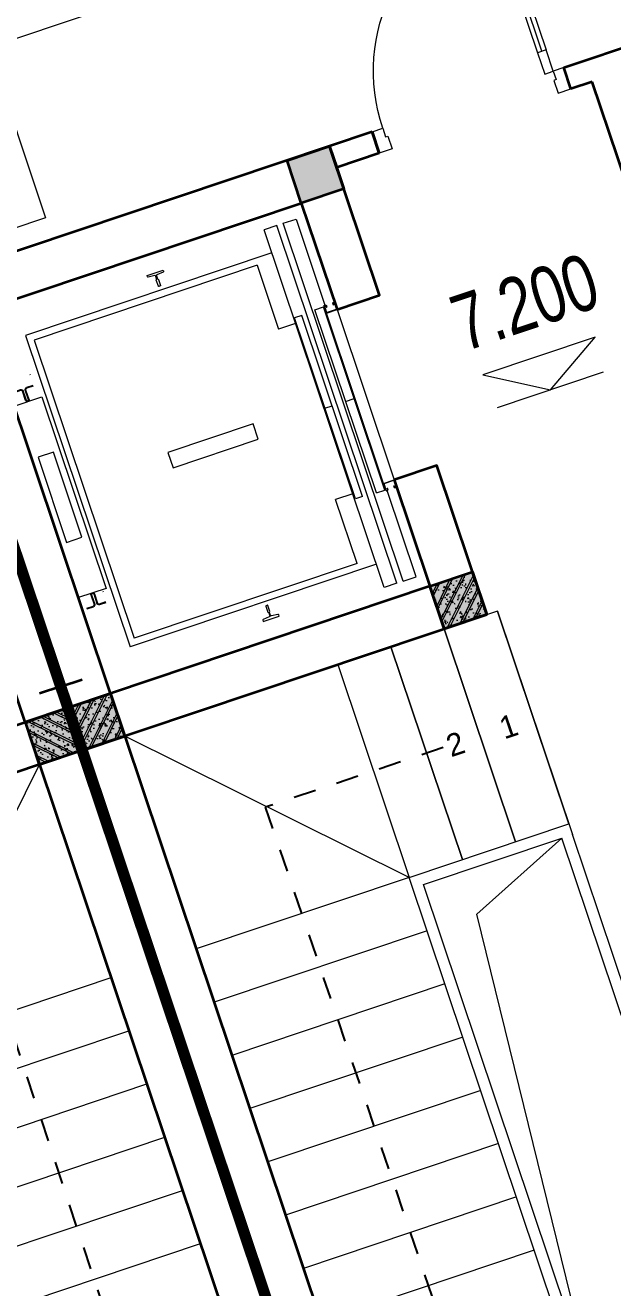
# Model space of a CAD drawing. Header units: metres. Extents: x 568332 to 569219, y 2065964 to 2066430.
# Drawn here: x 568536.01 to 568538.62, y 2066227.56 to 2066233.18 of the extents above; entities that cross this region are included whole.
import ezdxf

# ---------------------------------------------------------------- set-up
doc = ezdxf.new("R2010")
doc.units = ezdxf.units.M
for name, pattern in [('$AUDIT_BAD_LTYPE2', [0]), ('DASHDOT2', [0.5, 0.25, -0.125, 0, -0.125]), ('HIDDEN', [0.375, 0.25, -0.125])]:
    doc.linetypes.add(name, pattern=pattern)
doc.layers.get('0').update_dxf_attribs({"linetype": 'CONTINUOUS'})
for name, color, linetype, lineweight in [('-CONCRETE', 1, 'CONTINUOUS', 35), ('-DIM', 9, 'CONTINUOUS', 13), ('-DOOR', 137, 'CONTINUOUS', 9), ('-FURNITURE', 46, 'CONTINUOUS', 9), ('-HATCH', 8, 'CONTINUOUS', 5), ('-KH', 143, 'CONTINUOUS', 13), ('-LINE1', 7, 'CONTINUOUS', 18), ('-LINE2', 252, 'CONTINUOUS', 9), ('-STEEL1', 1, 'CONTINUOUS', 35), ('-TEXT', 7, 'CONTINUOUS', 15), ('-WALL', 4, 'CONTINUOUS', 35)]:
    doc.layers.add(name, color=color, linetype=linetype, lineweight=lineweight)
doc.layers.add('1-NETMANH', color=8, linetype='CONTINUOUS')
doc.styles.add('1', font='arial.ttf')
doc.styles.add('vnavanth', font='', dxfattribs={"width": 0.8})
doc.styles.get('vnavanth').set_extended_font_data('.VnAvantH')

# ---------------------------------------------------------------- blocks, each defined once
blk = doc.blocks.new('X-5M-DH-2-CORE$0$A$C75E80C28')
at = {"layer": '-LINE2', "linetype": 'Continuous', "ltscale": 2}
for p, q in [((-510.0000099998433, -21.5000000000291), (-510.0000099998579, -50.60000000000582)), ((-506.8000099998899, -21.5000000000291), (-510.0000099998433, -21.5000000000291)), ((-506.8000099998899, -21.5000000000291), (-506.8000099999044, -50.60000000000582)), ((506.8000100001227, -21.5), (510.0000100000761, -21.5)), ((506.8000100001227, -21.5), (506.8000100001082, -50.59999999997672)), ((510.0000100000761, -21.5), (510.0000100000616, -50.59999999997672)), ((-510.0000099998579, -108.5000000000291), (-510.0000099998433, -79.39999999999418)), ((-506.8000099999044, -108.5000000000291), (-506.8000099998899, -79.39999999999418)), ((-456.2000100000296, -56.79999999998836), (-500.6000099999364, -56.80000000001746)), ((-456.2000100000441, -60), (-500.600009999951, -60.0000000000291)), ((-456.2000100000296, -70), (-500.6000099999364, -70.0000000000291)), ((-456.2000100000296, -73.19999999995343), (-500.6000099999364, -73.19999999998254)), ((-453.2000100000441, -63), (-453.2000100000296, -67)), ((-450.0000099998579, -63), (-450.0000099998433, -67)), ((450.0000100000616, -63), (450.0000100000761, -67)), ((453.200010000015, -63), (453.2000100000296, -67)), ((456.2000100000296, -56.79999999998836), (500.6000100000529, -56.79999999998836)), ((456.200010000015, -60), (500.6000100000383, -60)), ((456.2000100000296, -70), (500.6000100000529, -70)), ((456.2000100000296, -73.19999999995343), (500.6000100000529, -73.19999999995343)), ((506.8000100001227, -108.5), (506.8000100001227, -79.39999999996508)), ((510.0000100000761, -108.5), (510.0000100000761, -79.39999999996508)), ((-731.0000002632733, -148.9999999649008), (730.9999997367267, -148.9999999649299)), ((-731.0000002698944, -1304.999999934109), (-731.0000002632733, -148.9999999649008)), ((-556.8000102631631, -112.4999999912397), (-560.0000102631166, -112.4999999912397)), ((456.800009736864, -112.4999999912397), (460.0000097368174, -112.4999999912397)), ((730.9999997301056, -1304.999999934109), (730.9999997367267, -148.9999999649299)), ((-700.0000002632733, -178.9999999649008), (699.9999997367267, -178.9999999649299)), ((-700.0000002699089, -1224.999999934109), (-700.0000002632733, -178.9999999649008)), ((699.9999997300911, -1224.999999934109), (699.9999997367267, -178.9999999649299)), ((-700.0000002699089, -1224.999999934109), (-400.0000002699089, -1224.999999934138)), ((-400.0000002698944, -1304.999999934138), (-400.0000002699089, -1224.999999934138)), ((699.9999997300911, -1224.999999934109), (399.9999997300911, -1224.999999934109)), ((399.9999997301056, -1304.999999934109), (399.9999997300911, -1224.999999934109)), ((839.9999997301056, -1304.999999934109), (-840.0000002698944, -1304.999999934109)), ((-840.0000002698944, -1364.999999934109), (-840.0000002698944, -1304.999999934109)), ((424.9999997301056, -1308.999999934109), (-425.0000002698944, -1308.999999934109)), ((-425.0000002699089, -1342.999999934109), (-425.0000002698944, -1308.999999934109)), ((424.9999997300911, -1342.999999934109), (-425.0000002699089, -1342.999999934109)), ((-2.6989437174052e-07, -1308.999999934109), (-2.699089236557484e-07, -1342.999999934109)), ((424.9999997300911, -1342.999999934109), (424.9999997301056, -1308.999999934109)), ((839.9999997301056, -1364.999999934109), (839.9999997301056, -1304.999999934109)), ((839.9999997301056, -1364.999999934109), (-840.0000002698944, -1364.999999934109)), ((839.9999997301056, -1394.999999934109), (-840.0000002698944, -1394.999999934109)), ((-840.0000002698944, -1394.999999934109), (-840.0000002698944, -1454.999999934109)), ((839.9999997301056, -1394.999999934109), (839.9999997301056, -1454.999999934109)), ((-840.0000002698944, -1454.999999934109), (-435.0000002698944, -1454.999999934109)), ((-435.0000002698944, -1449.999999934109), (-435.0000002699089, -1459.999999934109)), ((-435.0000002698944, -1449.999999934109), (-400.0000002698944, -1449.999999934138)), ((-435.0000002699089, -1459.999999934109), (-425.0000002699089, -1459.999999934109)), ((-433.4000002698012, -1451.599999934086), (-433.4000002698012, -1458.399999934074)), ((-433.4000002698012, -1451.599999934086), (-401.6000002697547, -1451.599999934086)), ((-433.4000002698012, -1458.399999934074), (-425.0000002698944, -1458.399999934074)), ((429.9999997300911, -1405.999999934138), (-430.0000002699089, -1405.999999934109)), ((-430.0000002699089, -1405.999999934109), (-430.0000002698944, -1445.999999934109)), ((429.9999997301056, -1445.999999934138), (-430.0000002698944, -1445.999999934109)), ((-425.0000002698944, -1458.399999934074), (-425.0000002699089, -1459.999999934109)), ((-401.6000002697547, -1451.599999934086), (-401.6000002697256, -1498.399999934074)), ((399.9999997301056, -1449.999999934109), (-400.0000002698944, -1449.999999934138)), ((-400.0000002698944, -1449.999999934138), (-400.0000002698653, -1499.999999934138)), ((-2.699089236557484e-07, -1405.999999934109), (-2.6989437174052e-07, -1445.999999934109)), ((399.9999997301056, -1449.999999934109), (399.9999997301347, -1499.999999934109)), ((434.9999997301056, -1449.999999934109), (399.9999997301056, -1449.999999934109)), ((401.5999997301988, -1451.599999934086), (401.5999997302279, -1498.399999934074)), ((433.3999997302453, -1451.599999934086), (401.5999997301988, -1451.599999934086)), ((433.3999997302453, -1458.399999934074), (424.9999997301056, -1458.399999934074)), ((424.9999997301056, -1458.399999934074), (424.9999997301056, -1459.999999934109)), ((434.9999997301056, -1459.999999934109), (424.9999997301056, -1459.999999934109)), ((429.9999997300911, -1405.999999934138), (429.9999997301056, -1445.999999934138)), ((433.3999997302453, -1451.599999934086), (433.3999997302453, -1458.399999934074)), ((434.9999997301056, -1449.999999934109), (434.9999997301056, -1459.999999934109)), ((839.9999997301056, -1454.999999934109), (434.9999997301056, -1454.999999934109)), ((-435.0000002698653, -1489.999999934109), (-435.0000002698653, -1499.999999934109)), ((-435.0000002698653, -1489.999999934109), (-425.0000002698653, -1489.999999934109)), ((-435.0000002698653, -1499.999999934109), (-400.0000002698653, -1499.999999934138)), ((-433.4000002697721, -1491.599999934086), (-433.4000002697721, -1498.399999934074)), ((-433.4000002697721, -1491.599999934086), (-425.0000002698653, -1491.599999934086)), ((-433.4000002697721, -1498.399999934074), (-401.6000002697256, -1498.399999934074)), ((-425.0000002698653, -1489.999999934109), (-425.0000002698653, -1491.599999934086)), ((434.9999997301347, -1499.999999934109), (399.9999997301347, -1499.999999934109)), ((433.3999997302744, -1498.399999934074), (401.5999997302279, -1498.399999934074)), ((424.9999997301347, -1489.999999934109), (424.9999997301347, -1491.599999934086)), ((434.9999997301347, -1489.999999934109), (424.9999997301347, -1489.999999934109)), ((433.3999997302744, -1491.599999934086), (424.9999997301347, -1491.599999934086)), ((433.3999997302744, -1491.599999934086), (433.3999997302744, -1498.399999934074)), ((434.9999997301347, -1489.999999934109), (434.9999997301347, -1499.999999934109))]:
    blk.add_line(p, q, dxfattribs=at)
for points in [[(-450.0000000000146, 0), (-450, -130), (450, -130), (449.9999999999854, 0)], [(-200, -29), (200.0000000001164, -29), (200.0000000001164, -101), (-200, -101)], [(-36.0000002632587, -583.9999999649008), (35.9999997367413, -583.9999999649008), (35.99999973675585, -983.9999999649008), (-36.00000026324415, -983.9999999649008)]]:
    blk.add_lwpolyline(points, close=True, dxfattribs=at)
for points in [[(-780.0000002632587, -788.9999999649008), (-751.0000002632587, -788.9999999649299, 0.414213562373095), (-750.0000002632733, -787.9999999649008), (-750.0000002632587, -783.9999999649008), (-750.0000002632587, -779.9999999649008, 0.414213562373095), (-751.0000002632733, -778.9999999649299), (-780.0000002632733, -778.9999999649881, -0.2569775838576673), (-784.1207396915852, -781.9399999648449), (-797.9000002631656, -781.939999964874, -0.414213562373095), (-800.9000002631656, -778.939999964874), (-804.0000002632587, -749.4999999649008, 0.414213562373095), (-807.0000002632587, -746.4999999649008), (-812.0000002632587, -746.4999999649008), (-812.0000002632587, -783.9999999649008), (-812.0000002632587, -821.4999999649008), (-807.0000002632587, -821.4999999649008, 0.414213562373095), (-804.0000002632587, -818.4999999649008), (-800.9000002631656, -789.0599999648693, -0.414213562373095), (-797.9000002631656, -786.0599999648693), (-784.1207396915852, -786.0599999648402, -0.2569775838576673), (-780.0000002632587, -788.9999999647553)], [(779.9999997367413, -788.9999999649299), (750.9999997367413, -788.9999999649008, -0.414213562373095), (749.9999997367267, -787.9999999649299), (749.9999997367413, -783.9999999649299), (749.9999997367413, -779.9999999649299, -0.414213562373095), (750.9999997367267, -778.9999999649008), (779.9999997368432, -778.9999999650172, 0.2569775838576673), (784.1207391653006, -781.939999964874), (797.899999736881, -781.9399999648449, 0.414213562373095), (800.899999736881, -778.9399999648449), (803.9999997367413, -749.4999999649008, -0.414213562373095), (806.9999997367413, -746.4999999649008), (811.9999997367413, -746.4999999649008), (811.9999997367413, -783.9999999649008), (811.9999997367413, -821.4999999649008), (806.9999997367413, -821.4999999649008, -0.414213562373095), (803.9999997367413, -818.4999999649008), (800.899999736881, -789.0599999648402, 0.414213562373095), (797.899999736881, -786.0599999648402), (784.1207391653006, -786.0599999648693, 0.2569775838576672), (779.9999997368577, -788.9999999647844)]]:
    blk.add_lwpolyline(points, format="xyb", dxfattribs=at)
for centre, radius, start, end in [((-500.600009999951, -50.60000000000582), 9.400000000001475, 180, 270), ((-500.600009999951, -50.60000000000582), 6.200000000004374, 180, 270), ((500.6000100000383, -50.59999999997672), 6.200000000004374, 270, 0), ((500.6000100000383, -50.59999999997672), 9.400000000001475, 270, 0), ((-500.6000099999364, -79.39999999999418), 9.399999999997844, 90, 180), ((-500.6000099999364, -79.39999999999418), 6.19999999999734, 90, 180), ((-456.2000100000441, -63), 6.19999999999713, 0, 90), ((-456.2000100000441, -63), 3.000000000000045, 0, 90), ((-456.2000100000296, -67), 6.20000000000076, 270, 0), ((-456.2000100000296, -67), 2.999999999999834, 270, 0), ((456.200010000015, -63), 6.19999999999713, 90, 180), ((456.2000100000296, -67), 6.20000000000076, 180, 270), ((456.200010000015, -63), 3.000000000000045, 90, 180), ((456.2000100000296, -67), 2.999999999999834, 180, 270), ((500.6000100000529, -79.39999999996508), 9.399999999997844, 0, 90), ((500.6000100000529, -79.39999999996508), 6.19999999999734, 0, 90)]:
    blk.add_arc(centre, radius, start, end, dxfattribs=at)
blk = doc.blocks.new('A$C5C575821')
at = {"layer": '-CONCRETE'}
h = blk.add_hatch(color=256, dxfattribs=at)
h.dxf.hatch_style = 1
h.paths.add_polyline_path([(-0.00237559899687767, 200.0000000000146), (-0.00237559899687767, 1.455191522836685e-11), (199.9976244010031, 1.455191522836685e-11), (199.9976244010031, 200.0000000000146)])
blk.add_lwpolyline([(-0.00237559899687767, 1.455191522836685e-11), (199.9976244010031, 1.455191522836685e-11), (199.9976244010031, 200.0000000000146), (-0.00237559899687767, 200.0000000000146)], close=True, dxfattribs=at)
blk = doc.blocks.new('A$C3F71457E')
at = {"layer": '-CONCRETE'}
blk.add_lwpolyline([(-8.760252967476845e-09, -100.0000002632005), (0, 400), (-1500, 400.0000000000582), (-1500.00000001755, -1399.999999999942), (-1.754960976541042e-08, -1400), (-7.895869202911854e-08, -900.0000002632005), (199.9999999912397, -900.0000002982852), (199.9999999824504, -1600), (-1700.00000001755, -1600), (-1700, 600), (200, 600), (199.9999999912397, -100.0000002982852), (6.140908226370811e-08, -100.0000002632005)], dxfattribs=at)
at = {"layer": '-LINE1'}
blk.add_line((-7.895869202911854e-08, -900.0000002632005), (-8.760252967476845e-09, -100.0000002632005), dxfattribs=at)
at = {"layer": '-WALL'}
for p in [(-1699.997624401003, 399.9999999999854), (0.00237559899687767, 399.9999999999854), (-1699.997624401081, -1599.999999999959), (0.002375601565972829, -1600.000000021305)]:
    blk.add_blockref('A$C5C575821', p, dxfattribs=at)
at = {"color": 2, "rotation": 90}
blk.add_blockref('X-5M-DH-2-CORE$0$A$C75E80C28', (-1500.00000000876, -499.9999999999418), dxfattribs=at)
blk = doc.blocks.new('1800X2000')
at = {"layer": '-FURNITURE'}
blk.add_line((325497.3064970744, 17765.29446492715), (325497.3064973904, 19565.2944651944), dxfattribs=at)
for points in [[(323997.3057774993, 19565.2944651944), (325997.3064971831, 19565.2944651944), (325997.3064971831, 17765.29446484288), (323997.3057774993, 17765.29446484288)], [(325612.9490047574, 19390.79434491032), (325919.0064973457, 19390.79434491032), (325919.0064973457, 18691.29434485664), (325612.9490047574, 18691.29434485664)], [(325612.9490046239, 18629.79434491026), (325919.0064972151, 18629.79434491026), (325919.0064972151, 17946.79434485664), (325612.9490046239, 17946.79434485664)]]:
    blk.add_lwpolyline(points, close=True, dxfattribs=at)
blk = doc.blocks.new('A$C38b1dc06')
at = {"layer": '-LINE1'}
for p, q in [((1749.854677429888, 4156.179725173817), (0.3015751927741803, 4156.179725173817)), ((1000.281453303236, 3156.179725173817), (0.3015751927741803, 4156.179725173817)), ((0.3015751927741803, 4156.179725173817), (0.3015751919010654, -343.8202748260228)), ((1000.281453303236, 4156.179725173824), (1000.281453303236, 3156.179725173824)), ((1250.139194678806, 3156.179725173824), (1250.139194678806, 4156.179725173824)), ((1250.139194678806, 4156.179725173824), (1250.139194678806, 3156.179725173824)), ((1499.996936054376, 3156.179725173824), (1499.996936054376, 4156.179725173824)), ((1499.996936054376, 4156.179725173824), (1499.996936054318, 3156.179725173832)), ((1749.854677429888, 3156.179725173824), (1749.854677429888, 4156.179725173824)), ((1749.854677429888, 4156.179725173817), (1749.85467742983, 3106.179725173817)), ((1000.281453302305, 656.1797251739335), (1000.281453303236, 3156.179725173817)), ((1000.281453303236, 3156.179725173817), (1749.85467742983, 3156.179725173817)), ((1050.281453303003, 706.1797251739772), (1050.281453303236, 3106.179725173817)), ((1050.281453303236, 3106.179725173817), (1699.854677429801, 3106.179725173817)), ((1233.300401159795, 2905.148311595723), (1699.854677429801, 3106.179725173817)), ((1699.854677428928, 706.1797251739772), (1699.854677429801, 3106.179725173817)), ((1749.854677429597, 706.179725173999), (1749.85467742983, 3106.179725173839)), ((1050.281453303003, 706.1797251739772), (1233.300401159795, 2905.148311595723)), ((1050.281453303003, 706.1797251739772), (1699.854677428928, 706.1797251739772)), ((1749.854677429888, -343.8202748260228), (1749.85467742983, 706.1797251739772)), ((1000.281453303236, 656.1797251739772), (1749.85467742983, 656.1797251739772)), ((1000.281453303236, -343.8202748260228), (1000.281453303236, 656.1797251739772)), ((1250.139194678806, 656.1797251739772), (1250.139194678806, -343.8202748260228)), ((1250.139194678806, -343.8202748260228), (1250.139194678806, 656.1797251739772)), ((1499.996936054376, 656.1797251739772), (1499.996936054376, -343.8202748260228)), ((1499.996936054376, -343.8202748260228), (1499.996936054318, 656.1797251739699)), ((1749.854677429888, 656.1797251739772), (1749.854677429888, -343.8202748260228)), ((1749.854677429888, -343.8202748260228), (0.3015751919010654, -343.8202748260228))]:
    blk.add_line(p, q, dxfattribs=at)
at = {"layer": '-LINE1', "lineweight": 18}
for p, q in [((1000.281453303236, 3156.179725173817), (0.2521035463432781, 3156.179725173817)), ((1000.281453303003, 2906.17972517389), (0.2521035461104475, 2906.17972517389)), ((1000.281453303469, 2656.17972517389), (0.2521035465761088, 2656.17972517389)), ((1000.281453303469, 2406.17972517389), (0.2521035465761088, 2406.17972517389)), ((1000.281453303469, 2156.179725173904), (0.2521035465761088, 2156.179725173904)), ((1000.281453303469, 1906.179725173904), (0.2521035465761088, 1906.179725173904)), ((1000.281453303469, 1656.179725173904), (0.2521035465761088, 1656.179725173904)), ((1000.28145330277, 1406.179725173904), (0.2521035458776169, 1406.179725173904)), ((1000.281453303236, 1156.179725173904), (0.2521035463432781, 1156.179725173904)), ((1000.28145330277, 906.1797251739044), (0.2521035458776169, 906.1797251739044)), ((1000.281453303236, 656.1797251739772), (0.2521035463432781, 656.1797251739772)), ((1000.281453303236, 656.1797251739772), (0.3015751859056763, -343.82027482595))]:
    blk.add_line(p, q, dxfattribs=at)
at = {"layer": '1-NETMANH', "linetype": 'DASHDOT2'}
blk.add_lwpolyline([(1327.325072003063, 3656.419923450812), (492.458725621982, 3656.419923450812), (508.0748312271317, 155.2632639587246), (508.0748312271317, 155.2632639587246), (1749.854677429888, 156.1797251739772), (1499.996936054376, -343.8202748260228)], dxfattribs=at)
at = {"layer": '-TEXT', "color": 2, "style": 'vnavanth'}
for s, p in [('2', (1346.818775833643, 3603.914582017329)), ('1', (1596.676517209155, 3603.914582017329)), ('20', (1562.294563305157, 183.5576658285718)), ('21', (1783.476825895079, 183.5576658285718))]:
    blk.add_text(s, height=99.97959496000885, dxfattribs=at).set_placement(p)
blk = doc.blocks.new('*U149')
at = {"linetype": '$AUDIT_BAD_LTYPE2'}
for p, q in [((70, 100), (70, 699.9999999999982)), ((90, 699.9999999999982), (90, 100))]:
    blk.add_line(p, q, dxfattribs=at)
for points in [[(50, 699.9999999999982), (90, 699.9999999999982), (90, 799.9999999999982), (50, 799.9999999999982), (50, 699.9999999999982)], [(50, 702.9059272893337), (50, 100)], [(50, 100), (90, 100), (90, 0), (50, 0), (50, 100)]]:
    blk.add_lwpolyline(points)
for points in [[(118.2698876160139, 594.5156181119073), (118.2698876160139, 764.1349438079906), (90, 764.1349438079906), (90, 735.8650561920058), (112.6159100928053, 735.8650561920058), (112.6159100928053, 594.5156181119073)], [(0, 0), (50, 0), (50, -40), (60, -40), (60, -99.99999999999272), (0, -99.99999999999272)], [(899.9999999999982, 1.3252863207713e-28), (849.9999999999982, 1.3252863207713e-28), (849.9999999999982, -40.00000000000001), (839.9999999999982, -40.00000000000001), (839.9999999999982, -99.99999999999272), (899.9999999999982, -99.99999999999272)]]:
    blk.add_lwpolyline(points, close=True)
at = {"linetype": '$AUDIT_BAD_LTYPE2', "ltscale": 0.3}
blk.add_arc((50, 0), 799.9999999999982, 0, 90, dxfattribs=at)
blk = doc.blocks.new('18x35')
at = {"layer": '-HATCH'}
h = blk.add_hatch(dxfattribs=at)
h.set_pattern_fill('CHAU-01', color=256, scale=10, angle=-1.272221872585407e-14, pattern_type=2)
h.set_pattern_definition([(49.99999999999999, (0, 0), (71.72601826007535, -6.275213498259527), [7.5, -82.5]), (355, (0, 0), (-13.87513336129999, 75.21921337000119), [6, -66]), (100.4514, (5.977167999997619, -0.5229339999999638), (57.85093817140217, 68.94395420609534), [6.374019000000001, -70.1142112]), (46.18419999999998, (0, 20), (106.7241048625644, -16.55190143290183), [11.25, -123.75]), (96.63559999999998, (8.89367449999554, 18.62066930000003), (93.46627055487036, 97.41178709004416), [9.561028799999994, -105.1713]), (351.1842, (0, 20), (93.46619451336275, 97.41186009253245), [9, -99]), (20.99999999999998, (10, 15), (59.69070521184616, -40.2618890665339), [7.5, -82.5]), (326.0000000000001, (10, 15), (24.33153319215819, 72.5150045046853), [6, -66]), (71.45139999999999, (14.97422329999972, 11.64483940000002), (84.022262858149, 32.25304967099522), [6.374019000000001, -70.1142112]), (37.49999999999998, (0, 0), (1.215985531729074, 33.28938538313115), [0, -65.19999999999999, 0, -67, 0, -66.25]), (7.499999999999987, (0, 0), (26.30695374421487, 39.44117118823602), [0, -38.2, 0, -63.7, 0, -25.25]), (327.5, (-22.30000000000291, 0), (53.3822436172409, -2.255487173437988), [0, -25, 0, -78, 0, -103.5]), (317.5, (-32.30000000000291, 0), (58.31861693423862, 10.01049823323176), [0, -32.5, 0, -51.8, 0, -73.5]), (44.99999999999999, (0, 0), (-30.05203820042826, 30.05203820042828), []), (44.99999999999999, (0, 12.25), (-30.05203820042826, 30.05203820042828), [])])
h.paths.add_polyline_path([(96508.03118051568, 47993.04977023201), (96508.03118051568, 47793.04977023201), (96708.03118051568, 47793.04977023201), (96708.03118051568, 47993.04977023201)])
at = {"layer": '-STEEL1'}
blk.add_lwpolyline([(96508.03118051568, 47793.04977023201), (96708.03118051568, 47793.04977023201), (96708.03118051568, 47993.04977023201), (96508.03118051568, 47993.04977023201)], close=True, dxfattribs=at)
blk = doc.blocks.new('M1-T3')
at = {"layer": '-CONCRETE', "color": 1, "linetype": 'HIDDEN', "ltscale": 10, "const_width": 50}
blk.add_lwpolyline([(191581.7177010371, 50951.98888872014), (197581.6939540912, 50951.98888872005), (197581.7429788466, 30952.01227472891), (191581.7667257926, 30952.01227472891)], close=True, dxfattribs=at)
at = {"layer": '-FURNITURE'}
blk.add_lwpolyline([(191681.7516528489, 45452.21219137825), (191681.7516525991, 46251.68693834676), (192181.7516525991, 46251.68693843448), (192181.7516528489, 45452.21219146597)], close=True, dxfattribs=at)
at = {"layer": '-KH'}
blk.add_line((193820.3439390606, 44011.16222466454), (194317.1743840741, 44011.16222466454), dxfattribs=at)
blk.add_lwpolyline([(194332.2432941448, 44170.18431497569), (193805.2750289902, 44170.18431497554), (194068.7591615675, 44011.16222466454)], close=True, dxfattribs=at)
blk.add_solid([(194068.7591615675, 44011.16222466454), (194068.7591615675, 44170.18431497554), (194332.2432941448, 44170.18431497569), (194068.7591615675, 44011.16222466454)], dxfattribs=at)
at = {"layer": '-LINE1', "lineweight": 18}
blk.add_lwpolyline([(191581.7411493842, 50951.93153578669), (197581.7174024383, 50951.9315357866), (197581.7664271937, 30951.95492153367), (191581.7901741396, 30951.95492153367)], close=True, dxfattribs=at)
at = {"layer": '-WALL'}
for p, q in [((193681.6154890628, 45352.1996659822), (193481.8478786646, 45352.1996659822)), ((193681.6154890628, 45352.1996659822), (193681.6154890591, 45252.1996659822)), ((194581.6154890764, 45252.1996659822), (194581.6154890736, 45352.1996659822)), ((194581.6154890736, 45352.1996659822), (196031.6292411853, 45352.1996659822)), ((193681.6154890591, 45252.1996659822), (193481.8478786683, 45252.1996659822)), ((194681.6220066599, 45252.1996659822), (194581.6154890764, 45252.1996659822)), ((194681.622006648, 38651.57990916983), (194681.6220066599, 45252.1996659822)), ((191581.8478786649, 33951.64109416441), (191581.8478786809, 43452.06833831834)), ((191581.8478786809, 43452.06833831834), (191681.771352022, 43452.06833831834)), ((191781.7713520215, 43152.19966598263), (191781.7713520146, 38651.57990947187))]:
    blk.add_line(p, q, dxfattribs=at)
for points in [[(193481.8478786683, 45252.1996659822), (193481.8478786646, 45352.1996659822)], [(193481.8478786765, 45352.1996659822), (193481.8478786765, 45252.1996659822)], [(193681.6154890509, 45252.1996659822), (193681.6154890509, 45352.1996659822)]]:
    blk.add_lwpolyline(points, dxfattribs=at)
at = {"layer": '-DIM', "xscale": -1, "rotation": 359.9999999899488}
blk.add_blockref('1800X2000', (517679.0581463023, 28486.3924164063), dxfattribs=at)
at = {"layer": '-DOOR', "xscale": -1}
blk.add_blockref('*U149', (194581.6154890617, 45352.1996659822), dxfattribs=at)
at = {"layer": '-LINE1'}
blk.add_blockref('A$C38b1dc06', (191781.4697768292, 38996.0199408084), dxfattribs=at)
at = {"layer": '-STEEL1'}
for p in [(95073.7148716847, -4641.255063849207), (96773.83524447956, -4641.255037752428)]:
    blk.add_blockref('18x35', p, dxfattribs=at)
at = {"layer": '-WALL', "xscale": -1, "rotation": 180}
blk.add_blockref('A$C3F71457E', (193281.8478786809, 43752.1996659822), dxfattribs=at)
at = {"layer": '-TEXT', "style": '1', "width": 0.75}
blk.add_text('7.200', height=250, dxfattribs=at).set_placement((193757.7340558564, 44293.15443576821))

msp = doc.modelspace()

# ---------------------------------------------------------------- block references
at = {"layer": '-DIM', "xscale": -0.001, "yscale": 0.001, "zscale": 0.001, "rotation": 18.5516401755757}
msp.add_blockref('M1-T3', (568731.6147649705, 2066249.999735322), dxfattribs=at)

# ---------------------------------------------------------------- next in the draw order: block references
at = {"layer": '-DIM', "xscale": 0.001, "yscale": 0.001, "zscale": 0.001, "rotation": 18.55152071404751}
msp.add_blockref('M1-T3', (568368.3611501043, 2066128.092976236), dxfattribs=at)

doc.saveas('drawing.dxf')
